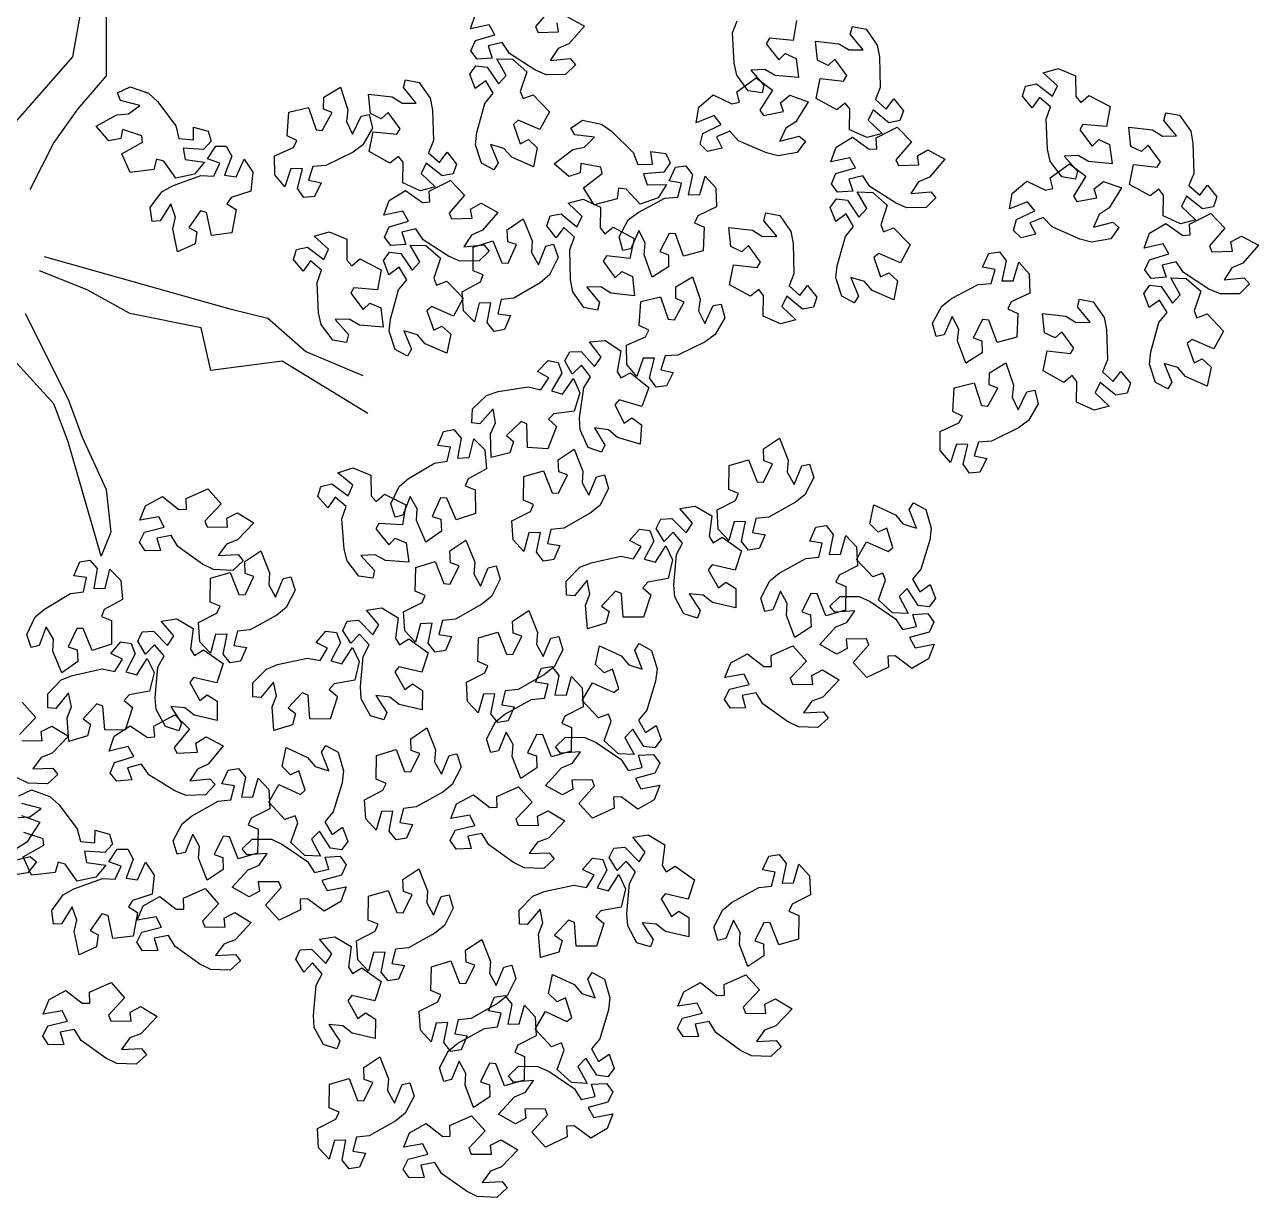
# Model space of a CAD drawing. Header units: centimetres. Extents: x -3096 to 13885, y -3131 to 5891.
# Drawn here: x 3150.7 to 3349.4, y -2237 to -2048.2 of the extents above; entities that cross this region are included whole.
import ezdxf

# ---------------------------------------------------------------- set-up
doc = ezdxf.new("R2010")
doc.units = ezdxf.units.CM
doc.layers.add('alberi', color=74, linetype='Continuous')

msp = doc.modelspace()

# ---------------------------------------------------------------- linework, layer by layer
at = {"layer": 'alberi', "color": 42}
for points in [[(3147.72, -2065.62), (3158.44, -2053.37), (3159.97, -2044.95), (3169.93, -2034.99), (3173.76, -2028.1), (3173, -2034.23), (3170.7, -2040.35), (3163.8, -2046.48), (3163.8, -2049.54), (3163.8, -2056.43), (3159.21, -2061.79), (3155.38, -2067.15), (3151.55, -2074.8)], [(3153.84, -2085.52), (3183.73, -2093.94), (3189.85, -2095.47), (3195.98, -2100.83), (3205.18, -2104.66)], [(3205.94, -2110.78), (3192.15, -2102.36), (3180.66, -2103.89), (3179.13, -2097), (3167.64, -2094.71), (3160.74, -2090.88), (3153.08, -2087.82)], [(3150.78, -2094.71), (3157.68, -2108.48), (3159.97, -2114.61), (3163.8, -2123.03), (3164.57, -2129.92), (3163.04, -2133.75), (3157.68, -2115.37), (3155.38, -2109.25), (3147.72, -2100.83), (3145.42, -2095.47)]]:
    msp.add_lwpolyline(points, dxfattribs=at)
at = {"layer": 'alberi'}
for points in [[(3235.45, -2045.62), (3232.96, -2048.5), (3233.37, -2049.44), (3236.66, -2049.34), (3236.44, -2047.87)], [(3238.11, -2046.92), (3240.84, -2048.41), (3238.35, -2051.28), (3236.6, -2052.05), (3235.34, -2053.94), (3238.55, -2053.65), (3239.39, -2054.63), (3237.8, -2056.22), (3234.68, -2056.25), (3232.88, -2055.47), (3228.78, -2052.81), (3227.62, -2051.07), (3225.35, -2051.61), (3226, -2053.56), (3223.57, -2053.73), (3222.56, -2052.39), (3223.3, -2050.73), (3223.3, -2050.73), (3226.43, -2049.8), (3225.52, -2048.19), (3222.47, -2048.85), (3223.31, -2046.47)], [(3275.01, -2047.49), (3274.44, -2050.71), (3270.64, -2050.38), (3270.12, -2051.26), (3272.13, -2053.87), (3273.19, -2052.83), (3274.94, -2053.62), (3275.34, -2056.71), (3271.54, -2056.37), (3269.9, -2055.4), (3267.63, -2055.5), (3269.74, -2057.93), (3269.45, -2059.18), (3267.22, -2058.82), (3265.37, -2056.31), (3264.95, -2054.39), (3264.71, -2049.51), (3265.43, -2047.55)], [(3150.32, -2157.27), (3152.49, -2159.72), (3149.87, -2162.49)], [(3150.24, -2163.44), (3153.53, -2163.49), (3153.38, -2162.02), (3155.09, -2161.14), (3157.75, -2162.75), (3155.13, -2165.51), (3153.34, -2166.2), (3152.01, -2168.03), (3155.23, -2167.88), (3156.02, -2168.9), (3154.36, -2170.41), (3151.24, -2170.3), (3149.48, -2169.44)], [(3149.78, -2172.37), (3151.82, -2171.41), (3154.76, -2172.44), (3156.2, -2173.78), (3159.16, -2177.67), (3159.67, -2179.69), (3161.99, -2179.95), (3162.03, -2177.89), (3164.38, -2178.55), (3164.87, -2180.16), (3163.62, -2181.47), (3163.62, -2181.47), (3160.36, -2181.29), (3160.67, -2183.11), (3163.76, -2183.52), (3162.18, -2185.47), (3159.15, -2186.09), (3157.24, -2183.35), (3156.07, -2183.02), (3155.61, -2184.7), (3155.61, -2184.7), (3151.81, -2185.16), (3150.46, -2182.18), (3153.77, -2180.31), (3153.7, -2179.29), (3150.57, -2178.27)], [(3149.64, -2175.87), (3151.55, -2175.74), (3153.36, -2174.38), (3150.25, -2173.58)], [(3150.21, -2175.54), (3153.13, -2176.62), (3151.07, -2179.82), (3149.45, -2180.83)], [(3148.48, -2182.88), (3151.61, -2182.13), (3152.59, -2182.98), (3151.23, -2184.78), (3148.15, -2185.25)]]:
    msp.add_lwpolyline(points, dxfattribs=at)
for points in [[(3286.2, -2048.91), (3287.99, -2051.47), (3288.37, -2053.39), (3288.49, -2058.28), (3287.72, -2060.22), (3289.44, -2061.78), (3290.69, -2060.14), (3292.2, -2062.05), (3291.66, -2063.64), (3289.87, -2063.98), (3289.87, -2063.98), (3287.34, -2061.92), (3286.52, -2063.58), (3288.79, -2065.72), (3286.36, -2066.37), (3283.55, -2065.1), (3283.6, -2061.76), (3282.85, -2060.81), (3281.49, -2061.9), (3281.49, -2061.9), (3278.14, -2060.05), (3278.79, -2056.84), (3282.58, -2057.26), (3283.12, -2056.39), (3281.17, -2053.74), (3280.09, -2054.75), (3278.36, -2053.91), (3278.04, -2050.82), (3281.82, -2051.25), (3283.45, -2052.26), (3285.72, -2052.22), (3283.66, -2049.74), (3283.99, -2048.49)], [(3224.26, -2070.49), (3223.3, -2067.52), (3223.51, -2065.57), (3224.82, -2060.87), (3226.13, -2059.24), (3224.94, -2057.24), (3223.27, -2058.44), (3222.38, -2056.17), (3223.37, -2054.81), (3225.17, -2055.01), (3225.17, -2055.01), (3227, -2057.73), (3228.26, -2056.38), (3226.72, -2053.67), (3229.24, -2053.76), (3231.55, -2055.79), (3230.52, -2058.97), (3230.96, -2060.1), (3232.57, -2059.46), (3232.57, -2059.46), (3235.24, -2062.22), (3233.67, -2065.09), (3230.18, -2063.57), (3229.4, -2064.25), (3230.48, -2067.36), (3231.82, -2066.7), (3233.22, -2068.01), (3232.62, -2071.07), (3229.13, -2069.54), (3227.88, -2068.1), (3225.7, -2067.47), (3226.93, -2070.45), (3226.25, -2071.54)], [(3317.7, -2072.69), (3315.85, -2070.18), (3315.43, -2068.26), (3315.18, -2063.38), (3315.91, -2061.42), (3314.14, -2059.9), (3312.94, -2061.57), (3311.38, -2059.7), (3311.88, -2058.1), (3313.66, -2057.72), (3313.66, -2057.72), (3316.24, -2059.72), (3317.02, -2058.03), (3314.7, -2055.95), (3317.11, -2055.24), (3319.95, -2056.44), (3319.98, -2059.78), (3320.76, -2060.71), (3322.09, -2059.59), (3322.09, -2059.59), (3325.48, -2061.36), (3324.91, -2064.58), (3321.12, -2064.25), (3320.6, -2065.13), (3322.61, -2067.74), (3323.67, -2066.7), (3325.42, -2067.49), (3325.81, -2070.58), (3322.02, -2070.24), (3320.37, -2069.27), (3318.1, -2069.37), (3320.22, -2071.8), (3319.93, -2073.05)], [(3214.24, -2057.49), (3216.02, -2060.04), (3216.4, -2061.97), (3216.52, -2066.86), (3215.75, -2068.8), (3217.48, -2070.36), (3218.72, -2068.72), (3220.24, -2070.63), (3219.69, -2072.22), (3217.91, -2072.55), (3217.91, -2072.55), (3215.37, -2070.49), (3214.56, -2072.16), (3216.83, -2074.29), (3214.39, -2074.95), (3211.58, -2073.68), (3211.64, -2070.34), (3210.88, -2069.39), (3209.53, -2070.47), (3209.53, -2070.47), (3206.18, -2068.63), (3206.83, -2065.42), (3210.61, -2065.84), (3211.15, -2064.97), (3209.21, -2062.31), (3208.13, -2063.33), (3206.4, -2062.49), (3206.07, -2059.4), (3209.86, -2059.83), (3211.48, -2060.84), (3213.75, -2060.8), (3211.69, -2058.32), (3212.02, -2057.07)], [(3275.12, -2068.79), (3272.05, -2069.32), (3270.14, -2068.84), (3265.67, -2066.87), (3264.25, -2065.34), (3262.09, -2066.24), (3263.05, -2068.06), (3260.68, -2068.62), (3259.47, -2067.45), (3259.93, -2065.69), (3259.93, -2065.69), (3262.87, -2064.27), (3261.72, -2062.83), (3258.81, -2063.97), (3259.26, -2061.49), (3261.6, -2059.49), (3264.6, -2060.96), (3265.79, -2060.69), (3265.38, -2059), (3265.38, -2059), (3268.48, -2056.75), (3271.11, -2058.71), (3269.11, -2061.95), (3269.67, -2062.81), (3272.9, -2062.18), (3272.44, -2060.77), (3273.94, -2059.56), (3276.87, -2060.59), (3274.87, -2063.83), (3273.27, -2064.87), (3272.33, -2066.94), (3275.45, -2066.14), (3276.44, -2066.96)], [(3167.7, -2058.22), (3170.64, -2059.24), (3172.08, -2060.58), (3175.04, -2064.47), (3175.55, -2066.5), (3177.87, -2066.75), (3177.91, -2064.7), (3180.26, -2065.35), (3180.75, -2066.96), (3179.5, -2068.28), (3179.5, -2068.28), (3176.24, -2068.09), (3176.55, -2069.92), (3179.64, -2070.32), (3178.05, -2072.28), (3175.03, -2072.9), (3173.12, -2070.16), (3171.95, -2069.83), (3171.49, -2071.5), (3171.49, -2071.5), (3167.69, -2071.97), (3166.34, -2068.99), (3169.65, -2067.11), (3169.58, -2066.09), (3166.45, -2065.08), (3166.17, -2066.53), (3164.27, -2066.87), (3162.2, -2064.55), (3165.52, -2062.68), (3167.43, -2062.55), (3169.24, -2061.19), (3166.13, -2060.38), (3165.66, -2059.18)], [(3206.72, -2064.86), (3205.16, -2067.56), (3203.58, -2068.71), (3199.2, -2070.89), (3197.11, -2071.01), (3196.43, -2073.24), (3198.44, -2073.67), (3197.35, -2075.85), (3195.68, -2076.04), (3194.62, -2074.56), (3194.62, -2074.56), (3195.42, -2071.39), (3193.57, -2071.35), (3192.59, -2074.32), (3190.97, -2072.39), (3190.93, -2069.31), (3193.98, -2067.94), (3194.52, -2066.85), (3192.96, -2066.09), (3192.96, -2066.09), (3193.22, -2062.27), (3196.4, -2061.5), (3197.62, -2065.11), (3198.63, -2065.23), (3200.22, -2062.34), (3198.84, -2061.79), (3198.87, -2059.87), (3201.54, -2058.27), (3202.75, -2061.88), (3202.52, -2063.78), (3203.51, -2065.82), (3204.89, -2062.91), (3206.16, -2062.67)], [(3240.54, -2063.59), (3243.6, -2064.2), (3245.2, -2065.33), (3248.67, -2068.77), (3249.46, -2070.71), (3251.79, -2070.64), (3251.55, -2068.59), (3253.96, -2068.92), (3254.67, -2070.45), (3253.62, -2071.92), (3253.62, -2071.92), (3250.36, -2072.19), (3250.92, -2073.96), (3254.04, -2073.93), (3252.74, -2076.08), (3249.83, -2077.11), (3247.56, -2074.66), (3246.35, -2074.5), (3246.13, -2076.22), (3246.13, -2076.22), (3242.43, -2077.21), (3240.68, -2074.44), (3243.7, -2072.13), (3243.49, -2071.13), (3240.25, -2070.56), (3240.17, -2072.04), (3238.34, -2072.63), (3235.97, -2070.62), (3238.99, -2068.31), (3240.86, -2067.92), (3242.48, -2066.32), (3239.28, -2065.95), (3238.65, -2064.83)], [(3336.68, -2062.78), (3338.47, -2065.34), (3338.84, -2067.26), (3338.97, -2072.15), (3338.19, -2074.09), (3339.92, -2075.65), (3341.16, -2074.01), (3342.68, -2075.92), (3342.14, -2077.51), (3340.35, -2077.85), (3340.35, -2077.85), (3337.81, -2075.78), (3337, -2077.45), (3339.27, -2079.59), (3336.84, -2080.24), (3334.03, -2078.97), (3334.08, -2075.63), (3333.33, -2074.68), (3331.97, -2075.77), (3331.97, -2075.77), (3328.62, -2073.92), (3329.27, -2070.71), (3333.05, -2071.13), (3333.6, -2070.26), (3331.65, -2067.61), (3330.57, -2068.62), (3328.84, -2067.78), (3328.52, -2064.69), (3332.3, -2065.12), (3333.92, -2066.13), (3336.19, -2066.09), (3334.14, -2063.61), (3334.46, -2062.36)], [(3295.85, -2077.65), (3292.73, -2077.68), (3290.93, -2076.9), (3286.83, -2074.24), (3285.66, -2072.51), (3283.4, -2073.05), (3284.05, -2075), (3281.62, -2075.17), (3280.61, -2073.82), (3281.34, -2072.16), (3281.34, -2072.16), (3284.48, -2071.23), (3283.57, -2069.62), (3280.52, -2070.28), (3281.36, -2067.91), (3283.99, -2066.31), (3286.72, -2068.24), (3287.93, -2068.16), (3287.8, -2066.43), (3287.8, -2066.43), (3291.22, -2064.71), (3293.5, -2067.06), (3291.01, -2069.94), (3291.42, -2070.88), (3294.71, -2070.77), (3294.49, -2069.31), (3296.16, -2068.36), (3298.89, -2069.84), (3296.4, -2072.72), (3294.64, -2073.49), (3293.39, -2075.38), (3296.6, -2075.09), (3297.44, -2076.06)], [(3170.93, -2077.63), (3172.79, -2075.12), (3174.49, -2074.15), (3179.09, -2072.48), (3181.18, -2072.6), (3182.11, -2070.47), (3180.16, -2069.81), (3181.49, -2067.77), (3183.17, -2067.77), (3184.05, -2069.36), (3184.05, -2069.36), (3182.9, -2072.42), (3184.74, -2072.67), (3186.05, -2069.83), (3187.44, -2071.93), (3187.13, -2075), (3183.94, -2076.01), (3183.28, -2077.03), (3184.74, -2077.97), (3184.74, -2077.97), (3184.05, -2081.73), (3180.8, -2082.14), (3180, -2078.41), (3179.01, -2078.17), (3177.11, -2080.86), (3178.41, -2081.57), (3178.17, -2083.47), (3175.33, -2084.76), (3174.54, -2081.04), (3174.98, -2079.18), (3174.23, -2077.04), (3172.53, -2079.77), (3171.24, -2079.86)], [(3246.42, -2082.37), (3247.91, -2079.63), (3249.47, -2078.43), (3253.79, -2076.15), (3255.87, -2075.97), (3256.5, -2073.73), (3254.48, -2073.35), (3255.51, -2071.14), (3257.18, -2070.92), (3258.27, -2072.37), (3258.27, -2072.37), (3257.56, -2075.56), (3259.41, -2075.54), (3260.31, -2072.56), (3261.98, -2074.45), (3262.1, -2077.53), (3259.08, -2078.97), (3258.57, -2080.07), (3260.15, -2080.8), (3260.15, -2080.8), (3259.98, -2084.62), (3256.82, -2085.47), (3255.51, -2081.89), (3254.5, -2081.79), (3252.98, -2084.72), (3254.37, -2085.24), (3254.39, -2087.16), (3251.77, -2088.82), (3250.47, -2085.25), (3250.65, -2083.34), (3249.6, -2081.33), (3248.3, -2084.27), (3247.04, -2084.53)], [(3325.6, -2082.66), (3322.52, -2083.19), (3320.62, -2082.71), (3316.15, -2080.74), (3314.72, -2079.21), (3312.57, -2080.11), (3313.52, -2081.93), (3311.15, -2082.49), (3309.94, -2081.32), (3310.4, -2079.56), (3310.4, -2079.56), (3313.35, -2078.14), (3312.19, -2076.7), (3309.29, -2077.84), (3309.74, -2075.36), (3312.08, -2073.36), (3315.08, -2074.83), (3316.26, -2074.55), (3315.86, -2072.87), (3315.86, -2072.87), (3318.96, -2070.62), (3321.58, -2072.58), (3319.59, -2075.82), (3320.14, -2076.68), (3323.37, -2076.05), (3322.92, -2074.64), (3324.41, -2073.43), (3327.35, -2074.46), (3325.35, -2077.7), (3323.74, -2078.74), (3322.81, -2080.81), (3325.93, -2080.01), (3326.92, -2080.83)], [(3223.88, -2086.23), (3220.76, -2086.26), (3218.96, -2085.48), (3214.86, -2082.82), (3213.7, -2081.08), (3211.43, -2081.62), (3212.08, -2083.58), (3209.65, -2083.75), (3208.64, -2082.4), (3209.38, -2080.74), (3209.38, -2080.74), (3212.51, -2079.81), (3211.6, -2078.2), (3208.56, -2078.86), (3209.39, -2076.48), (3212.03, -2074.88), (3214.75, -2076.82), (3215.96, -2076.74), (3215.83, -2075), (3215.83, -2075), (3219.25, -2073.28), (3221.53, -2075.64), (3219.04, -2078.52), (3219.45, -2079.45), (3222.75, -2079.35), (3222.52, -2077.89), (3224.19, -2076.93), (3226.92, -2078.42), (3224.43, -2081.3), (3222.68, -2082.06), (3221.42, -2083.96), (3224.63, -2083.66), (3225.48, -2084.64)], [(3282.31, -2091.93), (3281.35, -2088.96), (3281.55, -2087.01), (3282.87, -2082.3), (3284.18, -2080.67), (3282.99, -2078.67), (3281.32, -2079.87), (3280.43, -2077.6), (3281.42, -2076.24), (3283.22, -2076.45), (3283.22, -2076.45), (3285.04, -2079.16), (3286.31, -2077.81), (3284.77, -2075.1), (3287.29, -2075.19), (3289.6, -2077.23), (3288.57, -2080.41), (3289.01, -2081.54), (3290.62, -2080.9), (3290.62, -2080.9), (3293.28, -2083.65), (3291.72, -2086.53), (3288.23, -2085.01), (3287.45, -2085.68), (3288.53, -2088.79), (3289.86, -2088.14), (3291.27, -2089.45), (3290.67, -2092.5), (3287.18, -2090.98), (3285.92, -2089.54), (3283.74, -2088.9), (3284.98, -2091.88), (3284.3, -2092.98)], [(3240.73, -2093.74), (3238.95, -2091.18), (3238.58, -2089.25), (3238.47, -2084.37), (3239.25, -2082.43), (3237.53, -2080.86), (3236.28, -2082.49), (3234.77, -2080.58), (3235.32, -2078.99), (3237.11, -2078.66), (3237.11, -2078.66), (3239.64, -2080.73), (3240.46, -2079.07), (3238.2, -2076.93), (3240.63, -2076.28), (3243.44, -2077.56), (3243.37, -2080.9), (3244.12, -2081.85), (3245.48, -2080.77), (3245.48, -2080.77), (3248.83, -2082.63), (3248.17, -2085.84), (3244.38, -2085.4), (3243.84, -2086.27), (3245.78, -2088.93), (3246.86, -2087.92), (3248.59, -2088.76), (3248.9, -2091.86), (3245.12, -2091.42), (3243.5, -2090.4), (3241.23, -2090.43), (3243.27, -2092.92), (3242.94, -2094.16)], [(3236.59, -2085.67), (3235.21, -2088.47), (3233.71, -2089.73), (3229.49, -2092.2), (3227.42, -2092.46), (3226.89, -2094.73), (3228.92, -2095.03), (3227.99, -2097.28), (3226.33, -2097.57), (3225.17, -2096.17), (3225.17, -2096.17), (3225.75, -2092.95), (3223.9, -2093.04), (3223.13, -2096.06), (3221.38, -2094.25), (3221.13, -2091.18), (3224.08, -2089.61), (3224.55, -2088.49), (3222.94, -2087.83), (3222.94, -2087.83), (3222.94, -2084), (3226.07, -2083.02), (3227.52, -2086.54), (3228.55, -2086.59), (3229.93, -2083.6), (3228.52, -2083.15), (3228.42, -2081.23), (3230.97, -2079.45), (3232.42, -2082.97), (3232.32, -2084.88), (3233.45, -2086.85), (3234.63, -2083.85), (3235.88, -2083.53)], [(3272.29, -2078.92), (3274.07, -2081.48), (3274.45, -2083.4), (3274.57, -2088.29), (3273.8, -2090.23), (3275.53, -2091.79), (3276.77, -2090.16), (3278.28, -2092.06), (3277.74, -2093.66), (3275.96, -2093.99), (3275.96, -2093.99), (3273.42, -2091.93), (3272.61, -2093.59), (3274.88, -2095.73), (3272.44, -2096.38), (3269.63, -2095.11), (3269.69, -2091.77), (3268.93, -2090.82), (3267.58, -2091.91), (3267.58, -2091.91), (3264.22, -2090.06), (3264.87, -2086.85), (3268.66, -2087.28), (3269.2, -2086.41), (3267.25, -2083.75), (3266.17, -2084.76), (3264.44, -2083.93), (3264.12, -2080.83), (3267.91, -2081.26), (3269.53, -2082.27), (3271.8, -2082.23), (3269.74, -2079.75), (3270.07, -2078.51)], [(3346.32, -2091.52), (3343.2, -2091.55), (3341.4, -2090.77), (3337.31, -2088.11), (3336.14, -2086.37), (3333.87, -2086.92), (3334.52, -2088.87), (3332.09, -2089.04), (3331.09, -2087.69), (3331.82, -2086.03), (3331.82, -2086.03), (3334.96, -2085.1), (3334.05, -2083.49), (3331, -2084.15), (3331.83, -2081.78), (3334.47, -2080.18), (3337.19, -2082.11), (3338.41, -2082.03), (3338.28, -2080.3), (3338.28, -2080.3), (3341.7, -2078.58), (3343.98, -2080.93), (3341.48, -2083.81), (3341.9, -2084.75), (3345.19, -2084.64), (3344.96, -2083.18), (3346.63, -2082.23), (3349.37, -2083.71), (3346.87, -2086.59), (3345.12, -2087.36), (3343.87, -2089.25), (3347.08, -2088.96), (3347.92, -2089.93)], [(3200.31, -2099), (3198.46, -2096.48), (3198.04, -2094.57), (3197.79, -2089.69), (3198.52, -2087.73), (3196.75, -2086.21), (3195.55, -2087.88), (3193.99, -2086.01), (3194.49, -2084.4), (3196.27, -2084.03), (3196.27, -2084.03), (3198.85, -2086.02), (3199.63, -2084.34), (3197.3, -2082.26), (3199.72, -2081.55), (3202.56, -2082.74), (3202.59, -2086.09), (3203.37, -2087.02), (3204.69, -2085.9), (3204.69, -2085.9), (3208.09, -2087.66), (3207.52, -2090.89), (3203.73, -2090.56), (3203.21, -2091.44), (3205.22, -2094.05), (3206.28, -2093.01), (3208.03, -2093.8), (3208.42, -2096.89), (3204.63, -2096.55), (3202.98, -2095.58), (3200.71, -2095.67), (3202.83, -2098.1), (3202.53, -2099.36)], [(3210.34, -2100.5), (3209.38, -2097.54), (3209.59, -2095.59), (3210.91, -2090.88), (3212.22, -2089.25), (3211.02, -2087.25), (3209.35, -2088.45), (3208.47, -2086.18), (3209.45, -2084.82), (3211.26, -2085.02), (3211.26, -2085.02), (3213.08, -2087.74), (3214.34, -2086.39), (3212.8, -2083.68), (3215.32, -2083.77), (3217.64, -2085.81), (3216.6, -2088.98), (3217.04, -2090.12), (3218.66, -2089.47), (3218.66, -2089.47), (3221.32, -2092.23), (3219.75, -2095.1), (3216.26, -2093.59), (3215.49, -2094.26), (3216.57, -2097.37), (3217.9, -2096.72), (3219.31, -2098.03), (3218.7, -2101.08), (3215.21, -2099.56), (3213.96, -2098.11), (3211.78, -2097.48), (3213.01, -2100.46), (3212.34, -2101.55)], [(3296.9, -2096.24), (3298.39, -2093.5), (3299.95, -2092.3), (3304.27, -2090.02), (3306.35, -2089.84), (3306.98, -2087.6), (3304.96, -2087.22), (3305.99, -2085.01), (3307.66, -2084.79), (3308.75, -2086.24), (3308.75, -2086.24), (3308.04, -2089.43), (3309.89, -2089.41), (3310.79, -2086.43), (3312.46, -2088.32), (3312.58, -2091.4), (3309.56, -2092.84), (3309.04, -2093.94), (3310.62, -2094.67), (3310.62, -2094.67), (3310.46, -2098.49), (3307.3, -2099.34), (3305.99, -2095.76), (3304.97, -2095.66), (3303.46, -2098.59), (3304.85, -2099.1), (3304.87, -2101.03), (3302.24, -2102.69), (3300.94, -2099.12), (3301.12, -2097.21), (3300.08, -2095.2), (3298.77, -2098.14), (3297.51, -2098.4)], [(3263.43, -2095.37), (3261.87, -2098.07), (3260.29, -2099.23), (3255.91, -2101.4), (3253.82, -2101.52), (3253.14, -2103.75), (3255.15, -2104.18), (3254.06, -2106.36), (3252.39, -2106.55), (3251.33, -2105.07), (3251.33, -2105.07), (3252.13, -2101.9), (3250.28, -2101.87), (3249.3, -2104.83), (3247.68, -2102.9), (3247.64, -2099.82), (3250.69, -2098.45), (3251.23, -2097.36), (3249.67, -2096.6), (3249.67, -2096.6), (3249.93, -2092.78), (3253.11, -2092.01), (3254.33, -2095.62), (3255.34, -2095.74), (3256.93, -2092.85), (3255.55, -2092.3), (3255.58, -2090.38), (3258.25, -2088.78), (3259.46, -2092.39), (3259.23, -2094.29), (3260.22, -2096.33), (3261.6, -2093.42), (3262.87, -2093.19)], [(3332.78, -2105.8), (3331.83, -2102.83), (3332.03, -2100.88), (3333.35, -2096.17), (3334.66, -2094.54), (3333.47, -2092.54), (3331.8, -2093.74), (3330.91, -2091.47), (3331.9, -2090.11), (3333.7, -2090.32), (3333.7, -2090.32), (3335.52, -2093.03), (3336.79, -2091.68), (3335.25, -2088.97), (3337.76, -2089.06), (3340.08, -2091.1), (3339.04, -2094.28), (3339.48, -2095.41), (3341.1, -2094.77), (3341.1, -2094.77), (3343.76, -2097.52), (3342.2, -2100.4), (3338.7, -2098.88), (3337.93, -2099.55), (3339.01, -2102.66), (3340.34, -2102.01), (3341.75, -2103.32), (3341.15, -2106.37), (3337.66, -2104.85), (3336.4, -2103.41), (3334.22, -2102.77), (3335.46, -2105.75), (3334.78, -2106.85)], [(3322.76, -2092.79), (3324.55, -2095.35), (3324.93, -2097.27), (3325.05, -2102.16), (3324.28, -2104.1), (3326, -2105.66), (3327.25, -2104.03), (3328.76, -2105.93), (3328.22, -2107.53), (3326.43, -2107.86), (3326.43, -2107.86), (3323.9, -2105.8), (3323.08, -2107.46), (3325.35, -2109.6), (3322.92, -2110.25), (3320.11, -2108.98), (3320.16, -2105.64), (3319.41, -2104.69), (3318.05, -2105.78), (3318.05, -2105.78), (3314.7, -2103.93), (3315.35, -2100.72), (3319.14, -2101.15), (3319.68, -2100.28), (3317.73, -2097.62), (3316.65, -2098.63), (3314.92, -2097.8), (3314.6, -2094.7), (3318.38, -2095.13), (3320.01, -2096.14), (3322.28, -2096.1), (3320.22, -2093.62), (3320.55, -2092.38)], [(3241.47, -2116.27), (3240.13, -2113.45), (3240.07, -2111.5), (3240.74, -2106.65), (3241.83, -2104.87), (3240.38, -2103.04), (3238.88, -2104.45), (3237.7, -2102.33), (3238.49, -2100.84), (3240.31, -2100.8), (3240.31, -2100.8), (3242.48, -2103.25), (3243.55, -2101.75), (3241.66, -2099.27), (3244.17, -2099.02), (3246.73, -2100.73), (3246.13, -2104.02), (3246.72, -2105.08), (3248.24, -2104.23), (3248.24, -2104.23), (3251.24, -2106.6), (3250.08, -2109.66), (3246.41, -2108.62), (3245.74, -2109.39), (3247.22, -2112.33), (3248.45, -2111.51), (3250.02, -2112.62), (3249.83, -2115.72), (3246.17, -2114.68), (3244.74, -2113.42), (3242.49, -2113.08), (3244.11, -2115.87), (3243.59, -2117.04)], [(3222.81, -2110.04), (3225.09, -2107.92), (3226.95, -2107.28), (3231.77, -2106.48), (3233.8, -2106.98), (3235.11, -2105.05), (3233.31, -2104.05), (3234.99, -2102.28), (3236.64, -2102.6), (3237.22, -2104.32), (3237.22, -2104.32), (3235.53, -2107.12), (3237.29, -2107.7), (3239.09, -2105.15), (3240.08, -2107.47), (3239.21, -2110.43), (3235.89, -2110.84), (3235.05, -2111.72), (3236.32, -2112.91), (3236.32, -2112.91), (3234.95, -2116.48), (3231.68, -2116.28), (3231.58, -2112.48), (3230.64, -2112.06), (3228.28, -2114.36), (3229.44, -2115.29), (3228.85, -2117.12), (3225.83, -2117.86), (3225.73, -2114.06), (3226.5, -2112.31), (3226.15, -2110.07), (3223.98, -2112.44), (3222.7, -2112.29)], [(3313.91, -2109.24), (3312.35, -2111.94), (3310.76, -2113.09), (3306.39, -2115.27), (3304.3, -2115.39), (3303.62, -2117.62), (3305.63, -2118.05), (3304.54, -2120.23), (3302.87, -2120.42), (3301.81, -2118.94), (3301.81, -2118.94), (3302.6, -2115.77), (3300.75, -2115.74), (3299.78, -2118.7), (3298.15, -2116.77), (3298.11, -2113.69), (3301.16, -2112.32), (3301.71, -2111.23), (3300.15, -2110.47), (3300.15, -2110.47), (3300.41, -2106.65), (3303.59, -2105.88), (3304.8, -2109.49), (3305.82, -2109.61), (3307.41, -2106.72), (3306.03, -2106.17), (3306.06, -2104.25), (3308.72, -2102.65), (3309.94, -2106.26), (3309.71, -2108.16), (3310.7, -2110.2), (3312.08, -2107.29), (3313.35, -2107.05)], [(3209.64, -2125.35), (3210.99, -2122.54), (3212.49, -2121.27), (3216.69, -2118.77), (3218.76, -2118.49), (3219.27, -2116.22), (3217.24, -2115.94), (3218.16, -2113.69), (3219.81, -2113.38), (3220.98, -2114.77), (3220.98, -2114.77), (3220.42, -2117.99), (3222.27, -2117.89), (3223.02, -2114.86), (3224.79, -2116.66), (3225.06, -2119.73), (3222.12, -2121.32), (3221.66, -2122.45), (3223.27, -2123.1), (3223.27, -2123.1), (3223.3, -2126.92), (3220.18, -2127.93), (3218.7, -2124.42), (3217.68, -2124.38), (3216.31, -2127.37), (3217.73, -2127.82), (3217.84, -2129.74), (3215.3, -2131.53), (3213.82, -2128.03), (3213.91, -2126.12), (3212.77, -2124.16), (3211.61, -2127.16), (3210.36, -2127.49)], [(3277.76, -2121.09), (3276.33, -2123.87), (3274.81, -2125.1), (3270.55, -2127.5), (3268.47, -2127.73), (3267.9, -2129.98), (3269.93, -2130.32), (3268.96, -2132.55), (3267.29, -2132.81), (3266.16, -2131.39), (3266.16, -2131.39), (3266.8, -2128.18), (3264.95, -2128.24), (3264.12, -2131.25), (3262.4, -2129.41), (3262.21, -2126.33), (3265.19, -2124.81), (3265.67, -2123.7), (3264.08, -2123.01), (3264.08, -2123.01), (3264.14, -2119.19), (3267.28, -2118.26), (3268.68, -2121.8), (3269.7, -2121.87), (3271.14, -2118.91), (3269.73, -2118.43), (3269.67, -2116.51), (3272.25, -2114.77), (3273.64, -2118.32), (3273.51, -2120.23), (3274.6, -2122.21), (3275.83, -2119.24), (3277.09, -2118.94)], [(3244.72, -2122.85), (3243.3, -2125.62), (3241.78, -2126.86), (3237.52, -2129.25), (3235.44, -2129.48), (3234.87, -2131.74), (3236.9, -2132.07), (3235.92, -2134.3), (3234.26, -2134.56), (3233.13, -2133.15), (3233.13, -2133.15), (3233.76, -2129.94), (3231.91, -2130), (3231.08, -2133), (3229.37, -2131.16), (3229.17, -2128.08), (3232.15, -2126.57), (3232.64, -2125.45), (3231.04, -2124.77), (3231.04, -2124.77), (3231.11, -2120.94), (3234.25, -2120.01), (3235.64, -2123.55), (3236.67, -2123.62), (3238.1, -2120.66), (3236.7, -2120.18), (3236.63, -2118.26), (3239.21, -2116.53), (3240.61, -2120.07), (3240.47, -2121.98), (3241.57, -2123.97), (3242.8, -2120.99), (3244.05, -2120.69)], [(3204.53, -2137), (3202.62, -2134.53), (3202.15, -2132.63), (3201.8, -2127.75), (3202.49, -2125.77), (3200.69, -2124.29), (3199.52, -2125.99), (3197.92, -2124.16), (3198.39, -2122.54), (3200.15, -2122.12), (3200.15, -2122.12), (3202.78, -2124.06), (3203.52, -2122.36), (3201.15, -2120.33), (3203.55, -2119.57), (3206.42, -2120.7), (3206.52, -2124.04), (3207.32, -2124.96), (3208.62, -2123.81), (3208.62, -2123.81), (3212.06, -2125.5), (3211.56, -2128.73), (3207.76, -2128.49), (3207.26, -2129.38), (3209.32, -2131.94), (3210.36, -2130.88), (3212.12, -2131.64), (3212.59, -2134.71), (3208.79, -2134.46), (3207.12, -2133.53), (3204.86, -2133.67), (3207.03, -2136.05), (3206.76, -2137.31)], [(3184.21, -2136.05), (3181.1, -2135.93), (3179.33, -2135.07), (3175.36, -2132.23), (3174.28, -2130.44), (3171.99, -2130.88), (3172.55, -2132.86), (3170.11, -2132.92), (3169.17, -2131.52), (3169.98, -2129.9), (3169.98, -2129.9), (3173.15, -2129.11), (3172.31, -2127.46), (3169.24, -2127.99), (3170.18, -2125.65), (3172.89, -2124.17), (3175.52, -2126.23), (3176.74, -2126.2), (3176.69, -2124.46), (3176.69, -2124.46), (3180.18, -2122.9), (3182.35, -2125.35), (3179.73, -2128.12), (3180.1, -2129.07), (3183.39, -2129.12), (3183.23, -2127.65), (3184.95, -2126.77), (3187.61, -2128.38), (3184.99, -2131.14), (3183.2, -2131.83), (3181.86, -2133.66), (3185.08, -2133.52), (3185.88, -2134.53)], [(3256.87, -2143.07), (3255.39, -2140.33), (3255.23, -2138.37), (3255.67, -2133.51), (3256.66, -2131.66), (3255.12, -2129.91), (3253.7, -2131.4), (3252.41, -2129.34), (3253.13, -2127.81), (3254.94, -2127.69), (3254.94, -2127.69), (3257.23, -2130.02), (3258.22, -2128.46), (3256.21, -2126.08), (3258.7, -2125.71), (3261.35, -2127.29), (3260.92, -2130.6), (3261.56, -2131.63), (3263.03, -2130.7), (3263.03, -2130.7), (3266.15, -2132.92), (3265.14, -2136.04), (3261.43, -2135.18), (3260.79, -2135.99), (3262.42, -2138.85), (3263.61, -2137.96), (3265.23, -2138.99), (3265.2, -2142.1), (3261.49, -2141.25), (3259.99, -2140.06), (3257.73, -2139.84), (3259.49, -2142.54), (3259.03, -2143.74)], [(3295.81, -2126.25), (3296.7, -2129.24), (3296.46, -2131.18), (3295.04, -2135.86), (3293.7, -2137.46), (3294.85, -2139.49), (3296.54, -2138.32), (3297.38, -2140.61), (3296.37, -2141.95), (3294.57, -2141.71), (3294.57, -2141.71), (3292.81, -2138.95), (3291.51, -2140.28), (3293, -2143.02), (3290.48, -2142.88), (3288.21, -2140.79), (3289.31, -2137.64), (3288.89, -2136.49), (3287.26, -2137.1), (3287.26, -2137.1), (3284.66, -2134.29), (3286.28, -2131.45), (3289.75, -2133.04), (3290.53, -2132.39), (3289.52, -2129.25), (3288.17, -2129.88), (3286.79, -2128.54), (3287.46, -2125.5), (3290.92, -2127.09), (3292.14, -2128.56), (3294.31, -2129.24), (3293.13, -2126.24), (3293.83, -2125.16)], [(3237.92, -2137.79), (3240.1, -2135.55), (3241.92, -2134.82), (3246.69, -2133.78), (3248.75, -2134.18), (3249.96, -2132.19), (3248.11, -2131.27), (3249.7, -2129.43), (3251.37, -2129.66), (3252.03, -2131.35), (3252.03, -2131.35), (3250.48, -2134.23), (3252.27, -2134.72), (3253.94, -2132.09), (3255.04, -2134.36), (3254.33, -2137.35), (3251.03, -2137.93), (3250.24, -2138.85), (3251.56, -2139.97), (3251.56, -2139.97), (3250.38, -2143.61), (3247.1, -2143.58), (3246.81, -2139.78), (3245.85, -2139.41), (3243.61, -2141.82), (3244.81, -2142.69), (3244.31, -2144.55), (3241.33, -2145.45), (3241.04, -2141.65), (3241.73, -2139.87), (3241.27, -2137.64), (3239.22, -2140.13), (3237.93, -2140.04)], [(3269.26, -2140.53), (3270.69, -2137.76), (3272.22, -2136.53), (3276.49, -2134.15), (3278.57, -2133.93), (3279.15, -2131.67), (3277.12, -2131.34), (3278.1, -2129.11), (3279.76, -2128.85), (3280.89, -2130.27), (3280.89, -2130.27), (3280.24, -2133.48), (3282.09, -2133.43), (3282.93, -2130.42), (3284.64, -2132.27), (3284.83, -2135.35), (3281.84, -2136.85), (3281.35, -2137.97), (3282.94, -2138.66), (3282.94, -2138.66), (3282.87, -2142.49), (3279.72, -2143.4), (3278.34, -2139.86), (3277.32, -2139.78), (3275.87, -2142.74), (3277.27, -2143.22), (3277.33, -2145.15), (3274.74, -2146.87), (3273.36, -2143.32), (3273.5, -2141.41), (3272.42, -2139.42), (3271.18, -2142.4), (3269.92, -2142.69)], [(3227.28, -2137.49), (3225.86, -2140.26), (3224.34, -2141.5), (3220.07, -2143.89), (3218, -2144.12), (3217.42, -2146.38), (3219.45, -2146.71), (3218.48, -2148.94), (3216.82, -2149.2), (3215.69, -2147.78), (3215.69, -2147.78), (3216.32, -2144.58), (3214.47, -2144.64), (3213.64, -2147.64), (3211.93, -2145.8), (3211.73, -2142.72), (3214.71, -2141.21), (3215.2, -2140.09), (3213.6, -2139.4), (3213.6, -2139.4), (3213.67, -2135.58), (3216.81, -2134.65), (3218.2, -2138.19), (3219.22, -2138.26), (3220.66, -2135.3), (3219.26, -2134.82), (3219.19, -2132.9), (3221.77, -2131.17), (3223.17, -2134.71), (3223.03, -2136.62), (3224.13, -2138.61), (3225.36, -2135.63), (3226.61, -2135.33)], [(3194.25, -2139.24), (3192.82, -2142.01), (3191.3, -2143.25), (3187.04, -2145.64), (3184.96, -2145.87), (3184.39, -2148.13), (3186.42, -2148.46), (3185.44, -2150.69), (3183.78, -2150.96), (3182.65, -2149.54), (3182.65, -2149.54), (3183.29, -2146.33), (3181.43, -2146.39), (3180.61, -2149.39), (3178.89, -2147.55), (3178.7, -2144.47), (3181.67, -2142.96), (3182.16, -2141.84), (3180.57, -2141.16), (3180.57, -2141.16), (3180.63, -2137.33), (3183.77, -2136.4), (3185.17, -2139.94), (3186.19, -2140.02), (3187.63, -2137.05), (3186.22, -2136.57), (3186.15, -2134.65), (3188.74, -2132.92), (3190.13, -2136.46), (3190, -2138.37), (3191.09, -2140.36), (3192.32, -2137.38), (3193.58, -2137.09)], [(3151.05, -2146.36), (3152.4, -2143.55), (3153.89, -2142.28), (3158.09, -2139.78), (3160.16, -2139.5), (3160.68, -2137.23), (3158.64, -2136.95), (3159.56, -2134.7), (3161.22, -2134.39), (3162.38, -2135.78), (3162.38, -2135.78), (3161.83, -2139), (3163.68, -2138.9), (3164.43, -2135.87), (3166.19, -2137.67), (3166.46, -2140.74), (3163.52, -2142.33), (3163.06, -2143.46), (3164.67, -2144.11), (3164.67, -2144.11), (3164.7, -2147.93), (3161.59, -2148.94), (3160.1, -2145.43), (3159.08, -2145.39), (3157.72, -2148.38), (3159.13, -2148.83), (3159.25, -2150.75), (3156.71, -2152.54), (3155.23, -2149.04), (3155.32, -2147.13), (3154.17, -2145.17), (3153.02, -2148.17), (3151.77, -2148.5)], [(3281.97, -2140.24), (3285.09, -2140.27), (3286.88, -2141.09), (3290.92, -2143.84), (3292.05, -2145.6), (3294.32, -2145.1), (3293.72, -2143.14), (3296.15, -2143.02), (3297.13, -2144.39), (3296.36, -2146.03), (3296.36, -2146.03), (3293.2, -2146.89), (3294.08, -2148.52), (3297.14, -2147.92), (3296.26, -2150.28), (3293.59, -2151.83), (3290.9, -2149.84), (3289.69, -2149.89), (3289.79, -2151.63), (3289.79, -2151.63), (3286.33, -2153.28), (3284.1, -2150.88), (3286.65, -2148.05), (3286.26, -2147.1), (3282.97, -2147.14), (3283.16, -2148.61), (3281.47, -2149.53), (3278.77, -2147.98), (3281.32, -2145.16), (3283.09, -2144.43), (3284.38, -2142.56), (3281.17, -2142.79), (3280.34, -2141.8)], [(3206.4, -2159.46), (3204.91, -2156.72), (3204.76, -2154.77), (3205.19, -2149.9), (3206.18, -2148.06), (3204.64, -2146.31), (3203.22, -2147.79), (3201.93, -2145.73), (3202.65, -2144.21), (3204.46, -2144.08), (3204.46, -2144.08), (3206.75, -2146.41), (3207.75, -2144.85), (3205.73, -2142.47), (3208.23, -2142.1), (3210.87, -2143.68), (3210.44, -2146.99), (3211.08, -2148.02), (3212.55, -2147.1), (3212.55, -2147.1), (3215.67, -2149.31), (3214.66, -2152.43), (3210.95, -2151.58), (3210.31, -2152.38), (3211.94, -2155.24), (3213.13, -2154.35), (3214.76, -2155.38), (3214.72, -2158.49), (3211.01, -2157.64), (3209.52, -2156.45), (3207.26, -2156.23), (3209.02, -2158.93), (3208.55, -2160.13)], [(3237.38, -2148.83), (3235.95, -2151.61), (3234.43, -2152.84), (3230.17, -2155.24), (3228.09, -2155.46), (3227.52, -2157.72), (3229.55, -2158.05), (3228.57, -2160.29), (3226.91, -2160.55), (3225.78, -2159.13), (3225.78, -2159.13), (3226.42, -2155.92), (3224.57, -2155.98), (3223.74, -2158.99), (3222.02, -2157.15), (3221.83, -2154.07), (3224.8, -2152.55), (3225.29, -2151.44), (3223.7, -2150.75), (3223.7, -2150.75), (3223.76, -2146.92), (3226.9, -2146), (3228.3, -2149.54), (3229.32, -2149.61), (3230.76, -2146.65), (3229.35, -2146.17), (3229.28, -2144.25), (3231.87, -2142.51), (3233.26, -2146.06), (3233.13, -2147.96), (3234.22, -2149.95), (3235.45, -2146.98), (3236.71, -2146.68)], [(3173.36, -2161.22), (3171.88, -2158.47), (3171.72, -2156.52), (3172.16, -2151.65), (3173.14, -2149.81), (3171.61, -2148.06), (3170.18, -2149.55), (3168.9, -2147.48), (3169.62, -2145.96), (3171.43, -2145.83), (3171.43, -2145.83), (3173.71, -2148.17), (3174.71, -2146.61), (3172.7, -2144.22), (3175.19, -2143.85), (3177.84, -2145.43), (3177.4, -2148.74), (3178.05, -2149.78), (3179.52, -2148.85), (3179.52, -2148.85), (3182.64, -2151.07), (3181.63, -2154.18), (3177.91, -2153.33), (3177.28, -2154.13), (3178.91, -2156.99), (3180.1, -2156.11), (3181.72, -2157.14), (3181.69, -2160.25), (3177.98, -2159.39), (3176.48, -2158.2), (3174.22, -2157.98), (3175.98, -2160.68), (3175.52, -2161.88)], [(3187.45, -2154.18), (3189.62, -2151.95), (3191.44, -2151.21), (3196.22, -2150.18), (3198.27, -2150.57), (3199.48, -2148.58), (3197.64, -2147.67), (3199.22, -2145.82), (3200.89, -2146.05), (3201.55, -2147.74), (3201.55, -2147.74), (3200.01, -2150.62), (3201.79, -2151.11), (3203.47, -2148.48), (3204.57, -2150.75), (3203.85, -2153.75), (3200.56, -2154.32), (3199.76, -2155.24), (3201.09, -2156.37), (3201.09, -2156.37), (3199.9, -2160.01), (3196.62, -2159.97), (3196.33, -2156.17), (3195.38, -2155.8), (3193.13, -2158.21), (3194.33, -2159.09), (3193.83, -2160.94), (3190.85, -2161.84), (3190.56, -2158.04), (3191.25, -2156.26), (3190.79, -2154.04), (3188.74, -2156.52), (3187.45, -2156.43)], [(3154.41, -2155.93), (3156.59, -2153.7), (3158.4, -2152.97), (3163.18, -2151.93), (3165.23, -2152.32), (3166.44, -2150.33), (3164.6, -2149.42), (3166.19, -2147.57), (3167.86, -2147.81), (3168.52, -2149.5), (3168.52, -2149.5), (3166.97, -2152.38), (3168.76, -2152.86), (3170.43, -2150.23), (3171.53, -2152.5), (3170.81, -2155.5), (3167.52, -2156.07), (3166.73, -2156.99), (3168.05, -2158.12), (3168.05, -2158.12), (3166.86, -2161.76), (3163.59, -2161.72), (3163.3, -2157.92), (3162.34, -2157.56), (3160.1, -2159.97), (3161.3, -2160.84), (3160.8, -2162.7), (3157.82, -2163.59), (3157.53, -2159.8), (3158.22, -2158.01), (3157.75, -2155.79), (3155.7, -2158.27), (3154.42, -2158.19)], [(3251.64, -2148.94), (3252.53, -2151.93), (3252.29, -2153.88), (3250.87, -2158.56), (3249.53, -2160.16), (3250.68, -2162.18), (3252.38, -2161.02), (3253.22, -2163.3), (3252.2, -2164.64), (3250.4, -2164.4), (3250.4, -2164.4), (3248.64, -2161.65), (3247.34, -2162.97), (3248.83, -2165.71), (3246.31, -2165.57), (3244.04, -2163.49), (3245.14, -2160.33), (3244.72, -2159.19), (3243.1, -2159.8), (3243.1, -2159.8), (3240.49, -2156.99), (3242.12, -2154.15), (3245.58, -2155.74), (3246.36, -2155.08), (3245.35, -2151.95), (3244, -2152.57), (3242.63, -2151.23), (3243.29, -2148.2), (3246.75, -2149.79), (3247.97, -2151.26), (3250.14, -2151.94), (3248.97, -2148.93), (3249.67, -2147.85)], [(3278.45, -2161.35), (3275.33, -2161.24), (3273.57, -2160.38), (3269.59, -2157.54), (3268.51, -2155.75), (3266.22, -2156.19), (3266.78, -2158.17), (3264.35, -2158.23), (3263.4, -2156.83), (3264.21, -2155.21), (3264.21, -2155.21), (3267.38, -2154.42), (3266.55, -2152.77), (3263.47, -2153.3), (3264.42, -2150.96), (3267.12, -2149.48), (3269.76, -2151.54), (3270.97, -2151.51), (3270.92, -2149.77), (3270.92, -2149.77), (3274.41, -2148.21), (3276.58, -2150.66), (3273.96, -2153.43), (3274.33, -2154.38), (3277.63, -2154.43), (3277.47, -2152.96), (3279.18, -2152.08), (3281.84, -2153.69), (3279.22, -2156.45), (3277.44, -2157.14), (3276.1, -2158.97), (3279.32, -2158.83), (3280.11, -2159.84)], [(3225.09, -2163.23), (3226.52, -2160.46), (3228.05, -2159.23), (3232.32, -2156.85), (3234.4, -2156.63), (3234.98, -2154.37), (3232.95, -2154.03), (3233.93, -2151.81), (3235.59, -2151.54), (3236.72, -2152.97), (3236.72, -2152.97), (3236.08, -2156.17), (3237.93, -2156.12), (3238.76, -2153.12), (3240.47, -2154.97), (3240.66, -2158.04), (3237.67, -2159.55), (3237.18, -2160.66), (3238.78, -2161.35), (3238.78, -2161.35), (3238.7, -2165.18), (3235.56, -2166.1), (3234.17, -2162.55), (3233.15, -2162.48), (3231.7, -2165.44), (3233.1, -2165.92), (3233.17, -2167.84), (3230.58, -2169.56), (3229.2, -2166.02), (3229.34, -2164.11), (3228.25, -2162.12), (3227.01, -2165.09), (3225.75, -2165.38)], [(3179.8, -2172.18), (3176.69, -2172.28), (3174.87, -2171.54), (3170.71, -2168.97), (3169.51, -2167.26), (3167.26, -2167.85), (3167.95, -2169.79), (3165.52, -2170.01), (3164.49, -2168.69), (3165.18, -2167.01), (3165.18, -2167.01), (3168.3, -2166.02), (3167.35, -2164.42), (3164.32, -2165.15), (3165.1, -2162.76), (3167.7, -2161.1), (3170.47, -2162.98), (3171.68, -2162.86), (3171.51, -2161.14), (3171.51, -2161.14), (3174.89, -2159.34), (3177.22, -2161.64), (3174.8, -2164.58), (3175.23, -2165.51), (3178.52, -2165.33), (3178.26, -2163.87), (3179.91, -2162.88), (3182.67, -2164.31), (3180.24, -2167.24), (3178.51, -2168.04), (3177.3, -2169.96), (3180.5, -2169.6), (3181.36, -2170.56)], [(3220.97, -2167.75), (3219.55, -2170.52), (3218.03, -2171.76), (3213.76, -2174.15), (3211.69, -2174.38), (3211.11, -2176.64), (3213.14, -2176.97), (3212.17, -2179.2), (3210.51, -2179.46), (3209.38, -2178.05), (3209.38, -2178.05), (3210.01, -2174.84), (3208.16, -2174.9), (3207.33, -2177.9), (3205.62, -2176.06), (3205.42, -2172.98), (3208.4, -2171.47), (3208.89, -2170.35), (3207.29, -2169.67), (3207.29, -2169.67), (3207.36, -2165.84), (3210.5, -2164.91), (3211.89, -2168.45), (3212.91, -2168.52), (3214.35, -2165.56), (3212.95, -2165.08), (3212.88, -2163.16), (3215.46, -2161.43), (3216.86, -2164.97), (3216.72, -2166.88), (3217.82, -2168.87), (3219.05, -2165.89), (3220.3, -2165.59)], [(3237.81, -2162.93), (3240.93, -2162.97), (3242.71, -2163.78), (3246.75, -2166.53), (3247.88, -2168.29), (3250.16, -2167.8), (3249.55, -2165.83), (3251.98, -2165.71), (3252.96, -2167.08), (3252.19, -2168.73), (3252.19, -2168.73), (3249.04, -2169.59), (3249.91, -2171.22), (3252.97, -2170.62), (3252.09, -2172.98), (3249.42, -2174.52), (3246.74, -2172.53), (3245.52, -2172.59), (3245.62, -2174.33), (3245.62, -2174.33), (3242.16, -2175.97), (3239.93, -2173.57), (3242.48, -2170.75), (3242.09, -2169.8), (3238.8, -2169.83), (3238.99, -2171.3), (3237.3, -2172.22), (3234.6, -2170.68), (3237.16, -2167.85), (3238.92, -2167.12), (3240.21, -2165.26), (3237, -2165.48), (3236.18, -2164.49)], [(3201.16, -2165.33), (3202.06, -2168.32), (3201.81, -2170.27), (3200.4, -2174.95), (3199.05, -2176.55), (3200.2, -2178.57), (3201.9, -2177.41), (3202.74, -2179.69), (3201.72, -2181.04), (3199.93, -2180.79), (3199.93, -2180.79), (3198.16, -2178.04), (3196.87, -2179.36), (3198.35, -2182.1), (3195.84, -2181.96), (3193.57, -2179.88), (3194.67, -2176.72), (3194.25, -2175.58), (3192.62, -2176.19), (3192.62, -2176.19), (3190.02, -2173.38), (3191.64, -2170.54), (3195.1, -2172.13), (3195.89, -2171.47), (3194.87, -2168.34), (3193.53, -2168.96), (3192.15, -2167.63), (3192.81, -2164.59), (3196.27, -2166.18), (3197.5, -2167.65), (3199.66, -2168.33), (3198.49, -2165.33), (3199.19, -2164.24)], [(3174.61, -2179.62), (3176.05, -2176.85), (3177.57, -2175.62), (3181.84, -2173.24), (3183.92, -2173.02), (3184.5, -2170.76), (3182.47, -2170.42), (3183.45, -2168.2), (3185.12, -2167.94), (3186.24, -2169.36), (3186.24, -2169.36), (3185.6, -2172.57), (3187.45, -2172.51), (3188.29, -2169.51), (3190, -2171.36), (3190.18, -2174.44), (3187.2, -2175.94), (3186.71, -2177.05), (3188.3, -2177.75), (3188.3, -2177.75), (3188.22, -2181.57), (3185.08, -2182.49), (3183.69, -2178.94), (3182.67, -2178.87), (3181.23, -2181.83), (3182.63, -2182.31), (3182.69, -2184.23), (3180.1, -2185.96), (3178.72, -2182.41), (3178.86, -2180.5), (3177.77, -2178.51), (3176.53, -2181.48), (3175.28, -2181.77)], [(3234.28, -2184.05), (3231.16, -2183.93), (3229.4, -2183.08), (3225.43, -2180.23), (3224.34, -2178.44), (3222.05, -2178.88), (3222.61, -2180.86), (3220.18, -2180.92), (3219.23, -2179.53), (3220.04, -2177.9), (3220.04, -2177.9), (3223.22, -2177.12), (3222.38, -2175.47), (3219.31, -2175.99), (3220.25, -2173.66), (3222.96, -2172.18), (3225.59, -2174.23), (3226.8, -2174.2), (3226.75, -2172.47), (3226.75, -2172.47), (3230.25, -2170.91), (3232.42, -2173.36), (3229.8, -2176.12), (3230.17, -2177.08), (3233.46, -2177.13), (3233.3, -2175.65), (3235.01, -2174.78), (3237.67, -2176.39), (3235.05, -2179.15), (3233.27, -2179.83), (3231.93, -2181.67), (3235.15, -2181.52), (3235.95, -2182.53)], [(3187.33, -2179.32), (3190.45, -2179.36), (3192.23, -2180.18), (3196.27, -2182.92), (3197.4, -2184.68), (3199.68, -2184.19), (3199.07, -2182.22), (3201.5, -2182.1), (3202.48, -2183.47), (3201.72, -2185.12), (3201.72, -2185.12), (3198.56, -2185.98), (3199.44, -2187.61), (3202.5, -2187.01), (3201.61, -2189.37), (3198.94, -2190.91), (3196.26, -2188.92), (3195.05, -2188.98), (3195.14, -2190.72), (3195.14, -2190.72), (3191.69, -2192.36), (3189.46, -2189.97), (3192.01, -2187.14), (3191.62, -2186.19), (3188.32, -2186.22), (3188.52, -2187.69), (3186.83, -2188.61), (3184.13, -2187.07), (3186.68, -2184.25), (3188.45, -2183.52), (3189.74, -2181.65), (3186.52, -2181.87), (3185.7, -2180.88)], [(3249.3, -2196.03), (3247.82, -2193.28), (3247.66, -2191.33), (3248.1, -2186.46), (3249.09, -2184.62), (3247.55, -2182.87), (3246.12, -2184.36), (3244.84, -2182.29), (3245.56, -2180.77), (3247.37, -2180.64), (3247.37, -2180.64), (3249.65, -2182.98), (3250.65, -2181.42), (3248.64, -2179.04), (3251.13, -2178.66), (3253.78, -2180.24), (3253.34, -2183.56), (3253.99, -2184.59), (3255.46, -2183.66), (3255.46, -2183.66), (3258.58, -2185.88), (3257.57, -2188.99), (3253.85, -2188.14), (3253.22, -2188.94), (3254.85, -2191.8), (3256.04, -2190.92), (3257.66, -2191.95), (3257.63, -2195.06), (3253.92, -2194.2), (3252.42, -2193.02), (3250.16, -2192.79), (3251.92, -2195.49), (3251.46, -2196.69)], [(3155.05, -2190.82), (3156.91, -2188.31), (3158.61, -2187.35), (3163.21, -2185.68), (3165.3, -2185.8), (3166.23, -2183.66), (3164.28, -2183), (3165.61, -2180.96), (3167.29, -2180.97), (3168.17, -2182.55), (3168.17, -2182.55), (3167.02, -2185.62), (3168.86, -2185.86), (3170.17, -2183.03), (3171.56, -2185.13), (3171.25, -2188.2), (3168.06, -2189.2), (3167.4, -2190.22), (3168.86, -2191.16), (3168.86, -2191.16), (3168.17, -2194.93), (3164.92, -2195.33), (3164.12, -2191.61), (3163.13, -2191.37), (3161.23, -2194.06), (3162.53, -2194.76), (3162.29, -2196.67), (3159.45, -2197.95), (3158.66, -2194.23), (3159.1, -2192.37), (3158.35, -2190.23), (3156.65, -2192.97), (3155.36, -2193.05)], [(3230.35, -2190.75), (3232.53, -2188.51), (3234.35, -2187.78), (3239.12, -2186.74), (3241.17, -2187.14), (3242.39, -2185.14), (3240.54, -2184.23), (3242.13, -2182.39), (3243.8, -2182.62), (3244.46, -2184.31), (3244.46, -2184.31), (3242.91, -2187.19), (3244.7, -2187.68), (3246.37, -2185.05), (3247.47, -2187.31), (3246.75, -2190.31), (3243.46, -2190.88), (3242.67, -2191.8), (3243.99, -2192.93), (3243.99, -2192.93), (3242.8, -2196.57), (3239.53, -2196.54), (3239.24, -2192.74), (3238.28, -2192.37), (3236.04, -2194.78), (3237.24, -2195.65), (3236.74, -2197.51), (3233.76, -2198.4), (3233.47, -2194.61), (3234.16, -2192.82), (3233.7, -2190.6), (3231.64, -2193.09), (3230.36, -2193)], [(3261.69, -2193.49), (3263.12, -2190.72), (3264.65, -2189.49), (3268.92, -2187.11), (3270.99, -2186.89), (3271.57, -2184.63), (3269.54, -2184.29), (3270.53, -2182.07), (3272.19, -2181.81), (3273.32, -2183.23), (3273.32, -2183.23), (3272.67, -2186.44), (3274.52, -2186.38), (3275.36, -2183.38), (3277.07, -2185.23), (3277.25, -2188.31), (3274.27, -2189.81), (3273.78, -2190.92), (3275.37, -2191.62), (3275.37, -2191.62), (3275.29, -2195.44), (3272.15, -2196.36), (3270.77, -2192.81), (3269.75, -2192.74), (3268.3, -2195.7), (3269.7, -2196.18), (3269.76, -2198.1), (3267.17, -2199.83), (3265.79, -2196.28), (3265.93, -2194.37), (3264.84, -2192.38), (3263.6, -2195.35), (3262.35, -2195.64)], [(3219.71, -2190.44), (3218.29, -2193.22), (3216.76, -2194.45), (3212.5, -2196.85), (3210.42, -2197.07), (3209.85, -2199.33), (3211.88, -2199.66), (3210.91, -2201.89), (3209.25, -2202.16), (3208.12, -2200.74), (3208.12, -2200.74), (3208.75, -2197.53), (3206.9, -2197.59), (3206.07, -2200.6), (3204.35, -2198.75), (3204.16, -2195.68), (3207.14, -2194.16), (3207.63, -2193.05), (3206.03, -2192.36), (3206.03, -2192.36), (3206.09, -2188.53), (3209.23, -2187.6), (3210.63, -2191.15), (3211.65, -2191.22), (3213.09, -2188.26), (3211.69, -2187.78), (3211.62, -2185.85), (3214.2, -2184.12), (3215.59, -2187.67), (3215.46, -2189.57), (3216.56, -2191.56), (3217.79, -2188.58), (3219.04, -2188.29)], [(3183.8, -2200.44), (3180.69, -2200.33), (3178.92, -2199.47), (3174.95, -2196.62), (3173.87, -2194.83), (3171.58, -2195.27), (3172.14, -2197.25), (3169.7, -2197.31), (3168.76, -2195.92), (3169.57, -2194.29), (3169.57, -2194.29), (3172.74, -2193.51), (3171.9, -2191.86), (3168.83, -2192.38), (3169.77, -2190.05), (3172.48, -2188.57), (3175.11, -2190.63), (3176.33, -2190.6), (3176.27, -2188.86), (3176.27, -2188.86), (3179.77, -2187.3), (3181.94, -2189.75), (3179.32, -2192.52), (3179.69, -2193.47), (3182.98, -2193.52), (3182.82, -2192.04), (3184.53, -2191.17), (3187.2, -2192.78), (3184.58, -2195.54), (3182.79, -2196.22), (3181.45, -2198.06), (3184.67, -2197.91), (3185.47, -2198.92)], [(3198.83, -2212.42), (3197.34, -2209.68), (3197.19, -2207.72), (3197.62, -2202.85), (3198.61, -2201.01), (3197.07, -2199.26), (3195.65, -2200.75), (3194.36, -2198.68), (3195.08, -2197.16), (3196.89, -2197.03), (3196.89, -2197.03), (3199.18, -2199.37), (3200.17, -2197.81), (3198.16, -2195.43), (3200.65, -2195.05), (3203.3, -2196.63), (3202.87, -2199.95), (3203.51, -2200.98), (3204.98, -2200.05), (3204.98, -2200.05), (3208.1, -2202.27), (3207.09, -2205.39), (3203.38, -2204.53), (3202.74, -2205.34), (3204.37, -2208.2), (3205.56, -2207.31), (3207.19, -2208.34), (3207.15, -2211.45), (3203.44, -2210.6), (3201.95, -2209.41), (3199.69, -2209.18), (3201.45, -2211.88), (3200.98, -2213.09)], [(3229.8, -2201.79), (3228.38, -2204.57), (3226.86, -2205.8), (3222.6, -2208.2), (3220.52, -2208.42), (3219.95, -2210.68), (3221.98, -2211.01), (3221, -2213.24), (3219.34, -2213.51), (3218.21, -2212.09), (3218.21, -2212.09), (3218.84, -2208.88), (3216.99, -2208.94), (3216.17, -2211.95), (3214.45, -2210.1), (3214.25, -2207.03), (3217.23, -2205.51), (3217.72, -2204.4), (3216.13, -2203.71), (3216.13, -2203.71), (3216.19, -2199.88), (3219.33, -2198.95), (3220.73, -2202.5), (3221.75, -2202.57), (3223.18, -2199.6), (3221.78, -2199.12), (3221.71, -2197.2), (3224.3, -2195.47), (3225.69, -2199.01), (3225.56, -2200.92), (3226.65, -2202.91), (3227.88, -2199.93), (3229.14, -2199.64)], [(3244.07, -2201.9), (3244.96, -2204.89), (3244.72, -2206.83), (3243.3, -2211.51), (3241.96, -2213.11), (3243.11, -2215.14), (3244.8, -2213.97), (3245.64, -2216.26), (3244.63, -2217.6), (3242.83, -2217.36), (3242.83, -2217.36), (3241.07, -2214.6), (3239.77, -2215.93), (3241.26, -2218.67), (3238.74, -2218.53), (3236.47, -2216.44), (3237.57, -2213.29), (3237.15, -2212.15), (3235.53, -2212.76), (3235.53, -2212.76), (3232.92, -2209.95), (3234.55, -2207.1), (3238.01, -2208.69), (3238.79, -2208.04), (3237.78, -2204.91), (3236.43, -2205.53), (3235.05, -2204.19), (3235.72, -2201.15), (3239.18, -2202.75), (3240.4, -2204.21), (3242.57, -2204.89), (3241.39, -2201.89), (3242.1, -2200.81)], [(3270.88, -2214.31), (3267.76, -2214.2), (3266, -2213.34), (3262.02, -2210.49), (3260.94, -2208.7), (3258.65, -2209.14), (3259.21, -2211.12), (3256.77, -2211.18), (3255.83, -2209.79), (3256.64, -2208.16), (3256.64, -2208.16), (3259.81, -2207.38), (3258.98, -2205.73), (3255.9, -2206.25), (3256.85, -2203.92), (3259.55, -2202.44), (3262.18, -2204.49), (3263.4, -2204.47), (3263.35, -2202.73), (3263.35, -2202.73), (3266.84, -2201.17), (3269.01, -2203.62), (3266.39, -2206.38), (3266.76, -2207.34), (3270.05, -2207.39), (3269.9, -2205.91), (3271.61, -2205.04), (3274.27, -2206.65), (3271.65, -2209.41), (3269.86, -2210.09), (3268.53, -2211.93), (3271.74, -2211.78), (3272.54, -2212.79)], [(3168.66, -2215.57), (3165.54, -2215.46), (3163.78, -2214.6), (3159.81, -2211.75), (3158.72, -2209.97), (3156.43, -2210.4), (3156.99, -2212.38), (3154.56, -2212.44), (3153.61, -2211.05), (3154.42, -2209.42), (3154.42, -2209.42), (3157.6, -2208.64), (3156.76, -2206.99), (3153.69, -2207.51), (3154.63, -2205.18), (3157.34, -2203.7), (3159.97, -2205.76), (3161.18, -2205.73), (3161.13, -2203.99), (3161.13, -2203.99), (3164.63, -2202.43), (3166.8, -2204.88), (3164.18, -2207.65), (3164.55, -2208.6), (3167.84, -2208.65), (3167.68, -2207.17), (3169.39, -2206.3), (3172.05, -2207.91), (3169.43, -2210.67), (3167.65, -2211.35), (3166.31, -2213.19), (3169.53, -2213.04), (3170.33, -2214.05)], [(3217.52, -2216.18), (3218.95, -2213.41), (3220.48, -2212.18), (3224.75, -2209.8), (3226.83, -2209.58), (3227.41, -2207.33), (3225.38, -2206.99), (3226.36, -2204.76), (3228.02, -2204.5), (3229.15, -2205.92), (3229.15, -2205.92), (3228.5, -2209.13), (3230.35, -2209.08), (3231.19, -2206.07), (3232.9, -2207.92), (3233.09, -2211), (3230.1, -2212.51), (3229.61, -2213.62), (3231.21, -2214.31), (3231.21, -2214.31), (3231.13, -2218.14), (3227.98, -2219.06), (3226.6, -2215.51), (3225.58, -2215.43), (3224.13, -2218.39), (3225.53, -2218.88), (3225.59, -2220.8), (3223, -2222.52), (3221.63, -2218.97), (3221.76, -2217.07), (3220.68, -2215.07), (3219.44, -2218.05), (3218.18, -2218.34)], [(3213.4, -2220.7), (3211.98, -2223.48), (3210.45, -2224.71), (3206.19, -2227.11), (3204.12, -2227.33), (3203.54, -2229.59), (3205.57, -2229.92), (3204.6, -2232.15), (3202.94, -2232.42), (3201.81, -2231), (3201.81, -2231), (3202.44, -2227.79), (3200.59, -2227.85), (3199.76, -2230.86), (3198.04, -2229.02), (3197.85, -2225.94), (3200.83, -2224.42), (3201.32, -2223.31), (3199.72, -2222.62), (3199.72, -2222.62), (3199.78, -2218.79), (3202.93, -2217.87), (3204.32, -2221.41), (3205.34, -2221.48), (3206.78, -2218.52), (3205.38, -2218.04), (3205.31, -2216.12), (3207.89, -2214.38), (3209.28, -2217.93), (3209.15, -2219.83), (3210.25, -2221.82), (3211.48, -2218.85), (3212.73, -2218.55)], [(3230.23, -2215.89), (3233.35, -2215.93), (3235.14, -2216.74), (3239.18, -2219.49), (3240.31, -2221.25), (3242.59, -2220.75), (3241.98, -2218.79), (3244.41, -2218.67), (3245.39, -2220.04), (3244.62, -2221.68), (3244.62, -2221.68), (3241.47, -2222.54), (3242.34, -2224.17), (3245.4, -2223.57), (3244.52, -2225.93), (3241.85, -2227.48), (3239.17, -2225.49), (3237.95, -2225.55), (3238.05, -2227.28), (3238.05, -2227.28), (3234.59, -2228.93), (3232.36, -2226.53), (3234.91, -2223.7), (3234.52, -2222.76), (3231.23, -2222.79), (3231.42, -2224.26), (3229.73, -2225.18), (3227.03, -2223.64), (3229.58, -2220.81), (3231.35, -2220.08), (3232.64, -2218.21), (3229.43, -2218.44), (3228.61, -2217.45)], [(3226.71, -2237.01), (3223.59, -2236.89), (3221.83, -2236.03), (3217.85, -2233.19), (3216.77, -2231.4), (3214.48, -2231.84), (3215.04, -2233.82), (3212.61, -2233.88), (3211.66, -2232.48), (3212.47, -2230.86), (3212.47, -2230.86), (3215.65, -2230.08), (3214.81, -2228.42), (3211.74, -2228.95), (3212.68, -2226.61), (3215.38, -2225.13), (3218.02, -2227.19), (3219.23, -2227.16), (3219.18, -2225.42), (3219.18, -2225.42), (3222.68, -2223.86), (3224.85, -2226.32), (3222.23, -2229.08), (3222.59, -2230.04), (3225.89, -2230.08), (3225.73, -2228.61), (3227.44, -2227.73), (3230.1, -2229.34), (3227.48, -2232.1), (3225.7, -2232.79), (3224.36, -2234.62), (3227.58, -2234.48), (3228.38, -2235.49)]]:
    msp.add_lwpolyline(points, close=True, dxfattribs=at)

doc.saveas('drawing.dxf')
